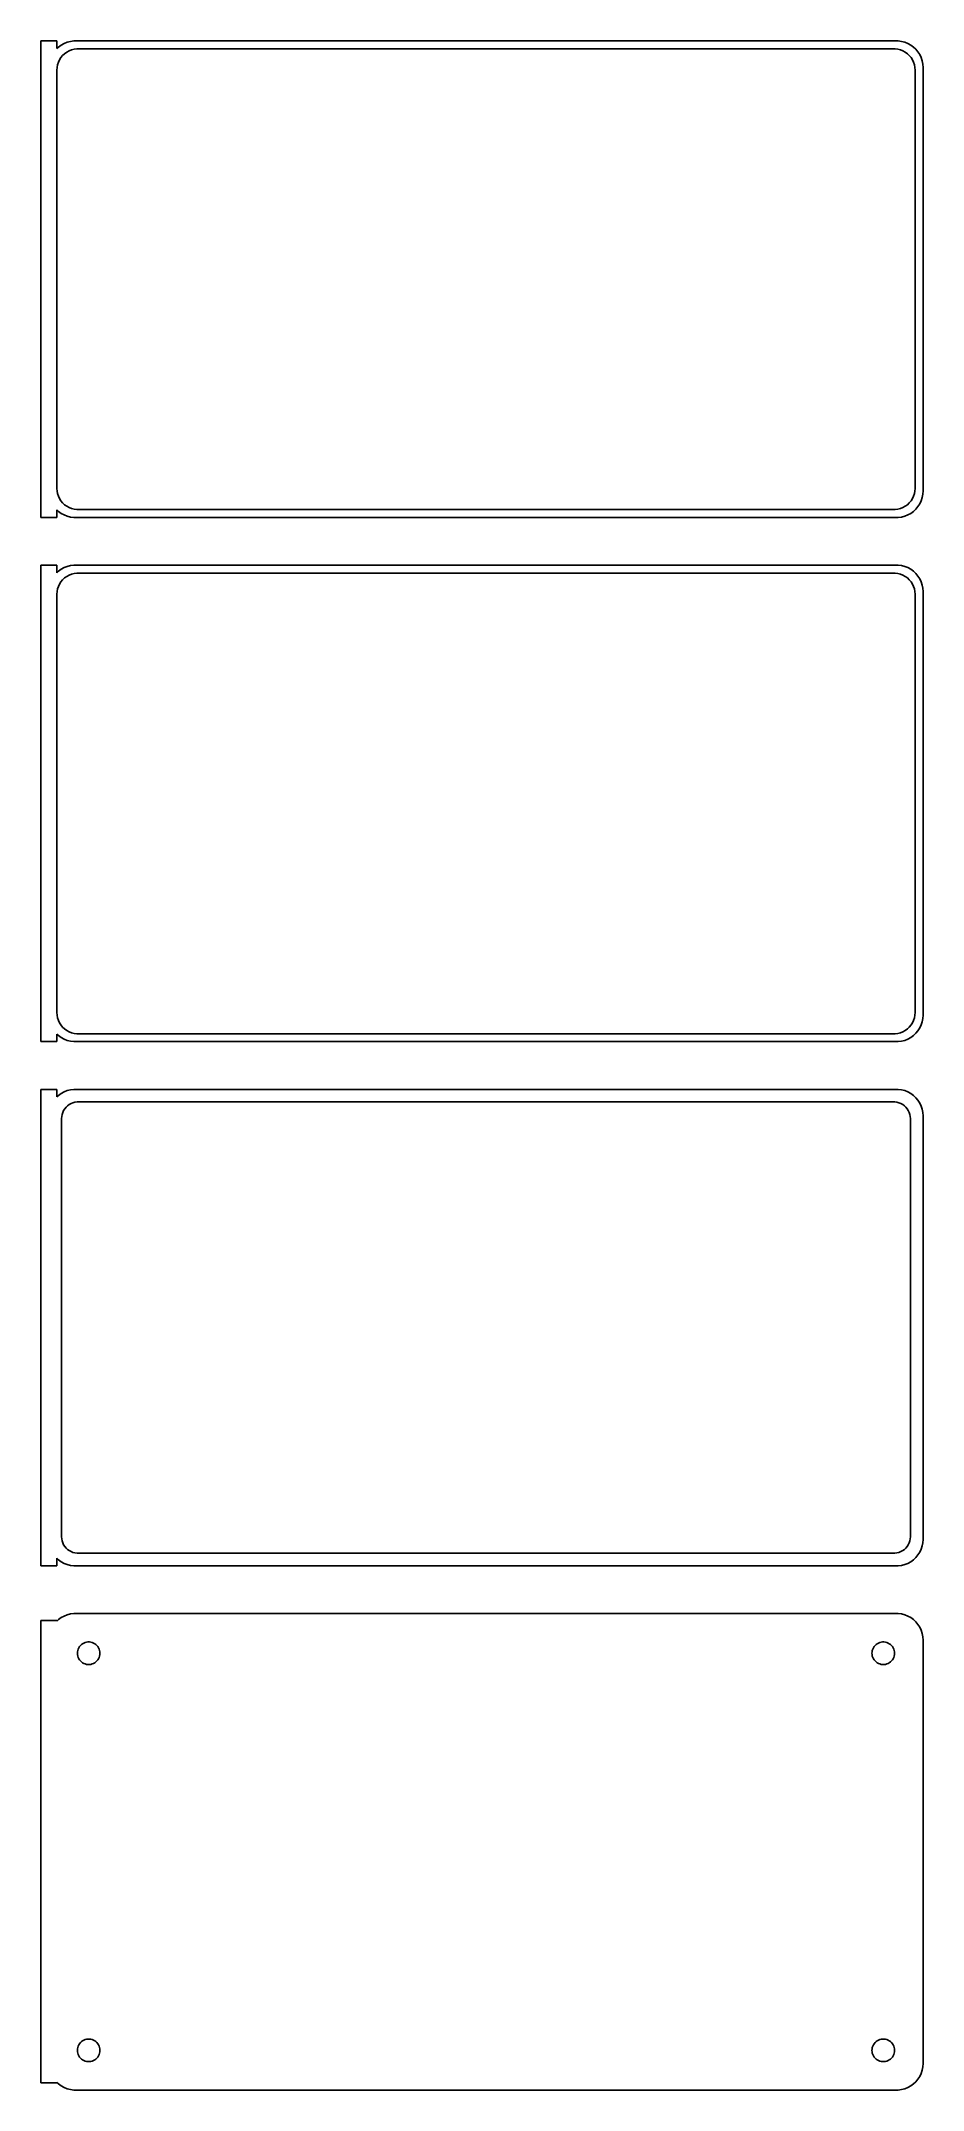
# Model space of a CAD drawing. Header units: metres. Extents: x -84 to 82, y 351 to 738.
import ezdxf

# ---------------------------------------------------------------- set-up
doc = ezdxf.new("R2010")
doc.units = ezdxf.units.M

msp = doc.modelspace()

# ---------------------------------------------------------------- linework, layer by layer
for p, q in [((-81, 737.99), (-84, 737.99)), ((-84, 737.99), (-84, 648.01)), ((-81, 736.559), (-81, 737.99)), ((-80.6871, 736.853), (-81, 736.559)), ((-80.1791, 737.222), (-80.6871, 736.853)), ((-79.6289, 737.524), (-80.1791, 737.222)), ((-79.9159, 735.238), (-79.5497, 735.582)), ((-79.0451, 737.755), (-79.6289, 737.524)), ((-79.5497, 735.582), (-79.1433, 735.877)), ((-79.1433, 735.877), (-78.7031, 736.119)), ((-78.4369, 737.911), (-79.0451, 737.755)), ((-78.7031, 736.119), (-78.2361, 736.304)), ((-77.8139, 737.99), (-78.4369, 737.911)), ((-78.2361, 736.304), (-77.7495, 736.429)), ((77.8139, 737.99), (-77.8139, 737.99)), ((-77.7495, 736.429), (-77.2512, 736.492)), ((-77.2512, 736.492), (77.2512, 736.492)), ((77.2512, 736.492), (77.7495, 736.429)), ((77.7495, 736.429), (78.2361, 736.304)), ((78.4369, 737.911), (77.8139, 737.99)), ((78.2361, 736.304), (78.7031, 736.119)), ((79.0451, 737.755), (78.4369, 737.911)), ((78.7031, 736.119), (79.1433, 735.877)), ((79.6289, 737.524), (79.0451, 737.755)), ((79.1433, 735.877), (79.5497, 735.582)), ((79.5497, 735.582), (79.9159, 735.238)), ((80.1791, 737.222), (79.6289, 737.524)), ((80.6871, 736.853), (80.1791, 737.222)), ((81.1448, 736.423), (80.6871, 736.853)), ((81.5451, 735.939), (81.1448, 736.423)), ((81.8815, 735.409), (81.5451, 735.939)), ((82.1489, 734.841), (81.8815, 735.409)), ((-81, 732.5), (-80.9685, 733.001)), ((-81, 653.5), (-81, 732.5)), ((-80.9685, 733.001), (-80.8743, 733.495)), ((-80.8743, 733.495), (-80.7191, 733.972)), ((-80.7191, 733.972), (-80.5052, 734.427)), ((-80.5052, 734.427), (-80.2361, 734.851)), ((-80.2361, 734.851), (-79.9159, 735.238)), ((79.9159, 735.238), (80.2361, 734.851)), ((80.2361, 734.851), (80.5052, 734.427)), ((80.5052, 734.427), (80.7191, 733.972)), ((80.7191, 733.972), (80.8743, 733.495)), ((80.8743, 733.495), (80.9685, 733.001)), ((80.9685, 733.001), (81, 732.5)), ((81, 732.5), (81, 653.5)), ((82.3429, 734.243), (82.1489, 734.841)), ((82.4606, 733.627), (82.3429, 734.243)), ((82.5, 733), (82.4606, 733.627)), ((82.5, 653), (82.5, 733)), ((-80.9685, 652.999), (-81, 653.5)), ((-80.8743, 652.505), (-80.9685, 652.999)), ((-80.7191, 652.028), (-80.8743, 652.505)), ((-80.5052, 651.573), (-80.7191, 652.028)), ((-80.2361, 651.149), (-80.5052, 651.573)), ((-79.9159, 650.762), (-80.2361, 651.149)), ((-79.5497, 650.418), (-79.9159, 650.762)), ((-79.1433, 650.123), (-79.5497, 650.418)), ((79.5497, 650.418), (79.1433, 650.123)), ((79.9159, 650.762), (79.5497, 650.418)), ((80.2361, 651.149), (79.9159, 650.762)), ((80.5052, 651.573), (80.2361, 651.149)), ((80.7191, 652.028), (80.5052, 651.573)), ((80.8743, 652.505), (80.7191, 652.028)), ((80.9685, 652.999), (80.8743, 652.505)), ((81, 653.5), (80.9685, 652.999)), ((81.5451, 650.061), (81.8815, 650.591)), ((81.8815, 650.591), (82.1489, 651.159)), ((82.1489, 651.159), (82.3429, 651.757)), ((82.3429, 651.757), (82.4606, 652.373)), ((82.4606, 652.373), (82.5, 653)), ((-84, 648.01), (-81, 648.01)), ((-81, 649.441), (-80.6871, 649.147)), ((-81, 648.01), (-81, 649.441)), ((-80.6871, 649.147), (-80.1791, 648.778)), ((-80.1791, 648.778), (-79.6289, 648.476)), ((-79.6289, 648.476), (-79.0451, 648.245)), ((-78.7031, 649.881), (-79.1433, 650.123)), ((-79.0451, 648.245), (-78.4369, 648.089)), ((-78.2361, 649.696), (-78.7031, 649.881)), ((-78.4369, 648.089), (-77.8139, 648.01)), ((-77.7495, 649.571), (-78.2361, 649.696)), ((-77.8139, 648.01), (77.8139, 648.01)), ((-77.2512, 649.508), (-77.7495, 649.571)), ((77.2512, 649.508), (-77.2512, 649.508)), ((77.7495, 649.571), (77.2512, 649.508)), ((78.2361, 649.696), (77.7495, 649.571)), ((77.8139, 648.01), (78.4369, 648.089)), ((78.7031, 649.881), (78.2361, 649.696)), ((78.4369, 648.089), (79.0451, 648.245)), ((79.1433, 650.123), (78.7031, 649.881)), ((79.0451, 648.245), (79.6289, 648.476)), ((79.6289, 648.476), (80.1791, 648.778)), ((80.1791, 648.778), (80.6871, 649.147)), ((80.6871, 649.147), (81.1448, 649.577)), ((81.1448, 649.577), (81.5451, 650.061)), ((-81, 638.99), (-84, 638.99)), ((-84, 638.99), (-84, 549.01)), ((-81, 637.559), (-81, 638.99)), ((-79.6289, 638.524), (-80.1791, 638.222)), ((-79.0451, 638.755), (-79.6289, 638.524)), ((-78.4369, 638.911), (-79.0451, 638.755)), ((-77.8139, 638.99), (-78.4369, 638.911)), ((77.8139, 638.99), (-77.8139, 638.99)), ((78.4369, 638.911), (77.8139, 638.99)), ((79.0451, 638.755), (78.4369, 638.911)), ((79.6289, 638.524), (79.0451, 638.755)), ((80.1791, 638.222), (79.6289, 638.524)), ((-80.6871, 637.853), (-81, 637.559)), ((-80.8743, 634.495), (-80.7191, 634.972)), ((-80.7191, 634.972), (-80.5052, 635.427)), ((-80.1791, 638.222), (-80.6871, 637.853)), ((-80.5052, 635.427), (-80.2361, 635.851)), ((-80.2361, 635.851), (-79.9159, 636.238)), ((-79.9159, 636.238), (-79.5497, 636.582)), ((-79.5497, 636.582), (-79.1433, 636.877)), ((-79.1433, 636.877), (-78.7031, 637.119)), ((-78.7031, 637.119), (-78.2361, 637.304)), ((-78.2361, 637.304), (-77.7495, 637.429)), ((-77.7495, 637.429), (-77.2512, 637.492)), ((-77.2512, 637.492), (77.2512, 637.492)), ((77.2512, 637.492), (77.7495, 637.429)), ((77.7495, 637.429), (78.2361, 637.304)), ((78.2361, 637.304), (78.7031, 637.119)), ((78.7031, 637.119), (79.1433, 636.877)), ((79.1433, 636.877), (79.5497, 636.582)), ((79.5497, 636.582), (79.9159, 636.238)), ((79.9159, 636.238), (80.2361, 635.851)), ((80.6871, 637.853), (80.1791, 638.222)), ((80.2361, 635.851), (80.5052, 635.427)), ((80.5052, 635.427), (80.7191, 634.972)), ((81.1448, 637.423), (80.6871, 637.853)), ((80.7191, 634.972), (80.8743, 634.495)), ((81.5451, 636.939), (81.1448, 637.423)), ((81.8815, 636.409), (81.5451, 636.939)), ((82.1489, 635.841), (81.8815, 636.409)), ((82.3429, 635.243), (82.1489, 635.841)), ((82.4606, 634.627), (82.3429, 635.243)), ((-81, 633.5), (-80.9685, 634.001)), ((-81, 554.5), (-81, 633.5)), ((-80.9685, 634.001), (-80.8743, 634.495)), ((80.8743, 634.495), (80.9685, 634.001)), ((80.9685, 634.001), (81, 633.5)), ((81, 633.5), (81, 554.5)), ((82.5, 634), (82.4606, 634.627)), ((82.5, 554), (82.5, 634)), ((-80.9685, 553.999), (-81, 554.5)), ((-80.8743, 553.505), (-80.9685, 553.999)), ((-80.7191, 553.028), (-80.8743, 553.505)), ((80.8743, 553.505), (80.7191, 553.028)), ((80.9685, 553.999), (80.8743, 553.505)), ((81, 554.5), (80.9685, 553.999)), ((82.4606, 553.373), (82.5, 554)), ((-81, 550.441), (-80.6871, 550.147)), ((-81, 549.01), (-81, 550.441)), ((-80.5052, 552.573), (-80.7191, 553.028)), ((-80.6871, 550.147), (-80.1791, 549.778)), ((-80.2361, 552.149), (-80.5052, 552.573)), ((-79.9159, 551.762), (-80.2361, 552.149)), ((-80.1791, 549.778), (-79.6289, 549.476)), ((-79.5497, 551.418), (-79.9159, 551.762)), ((-79.1433, 551.123), (-79.5497, 551.418)), ((-78.7031, 550.881), (-79.1433, 551.123)), ((-78.2361, 550.696), (-78.7031, 550.881)), ((-77.7495, 550.571), (-78.2361, 550.696)), ((-77.2512, 550.508), (-77.7495, 550.571)), ((77.2512, 550.508), (-77.2512, 550.508)), ((77.7495, 550.571), (77.2512, 550.508)), ((78.2361, 550.696), (77.7495, 550.571)), ((78.7031, 550.881), (78.2361, 550.696)), ((79.1433, 551.123), (78.7031, 550.881)), ((79.5497, 551.418), (79.1433, 551.123)), ((79.9159, 551.762), (79.5497, 551.418)), ((79.6289, 549.476), (80.1791, 549.778)), ((80.2361, 552.149), (79.9159, 551.762)), ((80.1791, 549.778), (80.6871, 550.147)), ((80.5052, 552.573), (80.2361, 552.149)), ((80.7191, 553.028), (80.5052, 552.573)), ((80.6871, 550.147), (81.1448, 550.577)), ((81.1448, 550.577), (81.5451, 551.061)), ((81.5451, 551.061), (81.8815, 551.591)), ((81.8815, 551.591), (82.1489, 552.159)), ((82.1489, 552.159), (82.3429, 552.757)), ((82.3429, 552.757), (82.4606, 553.373)), ((-84, 549.01), (-81, 549.01)), ((-79.6289, 549.476), (-79.0451, 549.245)), ((-79.0451, 549.245), (-78.4369, 549.089)), ((-78.4369, 549.089), (-77.8139, 549.01)), ((-77.8139, 549.01), (77.8139, 549.01)), ((77.8139, 549.01), (78.4369, 549.089)), ((78.4369, 549.089), (79.0451, 549.245)), ((79.0451, 549.245), (79.6289, 549.476)), ((-81, 539.979), (-84, 539.979)), ((-84, 539.979), (-84, 450.021)), ((-81, 538.559), (-81, 539.979)), ((-80.6871, 538.853), (-81, 538.559)), ((-80.1791, 539.222), (-80.6871, 538.853)), ((-79.6289, 539.524), (-80.1791, 539.222)), ((-79.0451, 539.755), (-79.6289, 539.524)), ((-78.4369, 539.911), (-79.0451, 539.755)), ((-77.8139, 539.99), (-78.4369, 539.911)), ((77.8139, 539.99), (-77.8139, 539.99)), ((78.4369, 539.911), (77.8139, 539.99)), ((79.0451, 539.755), (78.4369, 539.911)), ((79.6289, 539.524), (79.0451, 539.755)), ((80.1791, 539.222), (79.6289, 539.524)), ((80.6871, 538.853), (80.1791, 539.222)), ((81.1448, 538.423), (80.6871, 538.853)), ((81.5451, 537.939), (81.1448, 538.423)), ((81.8815, 537.409), (81.5451, 537.939)), ((-80.1129, 534.5), (-80.0884, 534.89)), ((-80.1129, 455.5), (-80.1129, 534.5)), ((-80.0884, 534.89), (-80.0151, 535.274)), ((-80.0151, 535.274), (-79.8943, 535.646)), ((-79.8943, 535.646), (-79.7279, 536)), ((-79.7279, 536), (-79.5184, 536.33)), ((-79.5184, 536.33), (-79.2692, 536.631)), ((-79.2692, 536.631), (-78.9843, 536.899)), ((-78.9843, 536.899), (-78.668, 537.128)), ((-78.668, 537.128), (-78.3254, 537.317)), ((-78.3254, 537.317), (-77.9619, 537.461)), ((-77.9619, 537.461), (-77.5833, 537.558)), ((-77.5833, 537.558), (-77.1955, 537.607)), ((-77.1955, 537.607), (77.1955, 537.607)), ((77.1955, 537.607), (77.5833, 537.558)), ((77.5833, 537.558), (77.9619, 537.461)), ((77.9619, 537.461), (78.3254, 537.317)), ((78.3254, 537.317), (78.668, 537.128)), ((78.668, 537.128), (78.9843, 536.899)), ((78.9843, 536.899), (79.2692, 536.631)), ((79.2692, 536.631), (79.5184, 536.33)), ((79.5184, 536.33), (79.7279, 536)), ((79.7279, 536), (79.8943, 535.646)), ((79.8943, 535.646), (80.0151, 535.274)), ((80.0151, 535.274), (80.0884, 534.89)), ((80.0884, 534.89), (80.1129, 534.5)), ((80.1129, 534.5), (80.1129, 455.5)), ((82.1489, 536.841), (81.8815, 537.409)), ((82.3429, 536.243), (82.1489, 536.841)), ((82.4606, 535.627), (82.3429, 536.243)), ((82.5, 535), (82.4606, 535.627)), ((82.5, 455), (82.5, 535)), ((-80.0884, 455.11), (-80.1129, 455.5)), ((-80.0151, 454.726), (-80.0884, 455.11)), ((-79.8943, 454.354), (-80.0151, 454.726)), ((-79.7279, 454), (-79.8943, 454.354)), ((-79.5184, 453.67), (-79.7279, 454)), ((-79.2692, 453.369), (-79.5184, 453.67)), ((-78.9843, 453.101), (-79.2692, 453.369)), ((-78.668, 452.872), (-78.9843, 453.101)), ((-78.3254, 452.683), (-78.668, 452.872)), ((78.668, 452.872), (78.3254, 452.683)), ((78.9843, 453.101), (78.668, 452.872)), ((79.2692, 453.369), (78.9843, 453.101)), ((79.5184, 453.67), (79.2692, 453.369)), ((79.7279, 454), (79.5184, 453.67)), ((79.8943, 454.354), (79.7279, 454)), ((80.0151, 454.726), (79.8943, 454.354)), ((80.0884, 455.11), (80.0151, 454.726)), ((80.1129, 455.5), (80.0884, 455.11)), ((81.8815, 452.591), (82.1489, 453.159)), ((82.1489, 453.159), (82.3429, 453.757)), ((82.3429, 453.757), (82.4606, 454.373)), ((82.4606, 454.373), (82.5, 455)), ((-84, 450.021), (-81, 450.021)), ((-81, 450.021), (-81, 451.441)), ((-81, 451.441), (-80.6871, 451.147)), ((-80.6871, 451.147), (-80.1791, 450.778)), ((-80.1791, 450.778), (-79.6289, 450.476)), ((-79.6289, 450.476), (-79.0451, 450.245)), ((-79.0451, 450.245), (-78.4369, 450.089)), ((-78.4369, 450.089), (-77.8139, 450.01)), ((-77.9619, 452.539), (-78.3254, 452.683)), ((-77.5833, 452.442), (-77.9619, 452.539)), ((-77.8139, 450.01), (77.8139, 450.01)), ((-77.1955, 452.393), (-77.5833, 452.442)), ((77.1955, 452.393), (-77.1955, 452.393)), ((77.5833, 452.442), (77.1955, 452.393)), ((77.9619, 452.539), (77.5833, 452.442)), ((77.8139, 450.01), (78.4369, 450.089)), ((78.3254, 452.683), (77.9619, 452.539)), ((78.4369, 450.089), (79.0451, 450.245)), ((79.0451, 450.245), (79.6289, 450.476)), ((79.6289, 450.476), (80.1791, 450.778)), ((80.1791, 450.778), (80.6871, 451.147)), ((80.6871, 451.147), (81.1448, 451.577)), ((81.1448, 451.577), (81.5451, 452.061)), ((81.5451, 452.061), (81.8815, 452.591)), ((-81, 439.653), (-84, 439.653)), ((-84, 439.653), (-84, 352.347)), ((-80.6871, 439.853), (-81, 439.559)), ((-81, 439.559), (-81, 439.653)), ((-80.1791, 440.222), (-80.6871, 439.853)), ((-79.6289, 440.524), (-80.1791, 440.222)), ((-79.0451, 440.755), (-79.6289, 440.524)), ((-78.4369, 440.911), (-79.0451, 440.755)), ((-77.8139, 440.99), (-78.4369, 440.911)), ((77.8139, 440.99), (-77.8139, 440.99)), ((78.4369, 440.911), (77.8139, 440.99)), ((79.0451, 440.755), (78.4369, 440.911)), ((79.6289, 440.524), (79.0451, 440.755)), ((80.1791, 440.222), (79.6289, 440.524)), ((80.6871, 439.853), (80.1791, 440.222)), ((81.1448, 439.423), (80.6871, 439.853)), ((81.5451, 438.939), (81.1448, 439.423)), ((81.8815, 438.409), (81.5451, 438.939)), ((82.1489, 437.841), (81.8815, 438.409)), ((82.3429, 437.243), (82.1489, 437.841)), ((-77.1353, 433.5), (-77.1185, 433.768)), ((-77.1185, 433.232), (-77.1353, 433.5)), ((-77.1185, 433.768), (-77.0682, 434.031)), ((-77.0682, 434.031), (-76.9853, 434.286)), ((-76.9853, 434.286), (-76.8712, 434.529)), ((-76.8712, 434.529), (-76.7275, 434.755)), ((-76.7275, 434.755), (-76.5566, 434.962)), ((-76.5566, 434.962), (-76.3611, 435.145)), ((-76.3611, 435.145), (-76.1441, 435.303)), ((-76.1441, 435.303), (-75.9092, 435.432)), ((-75.9092, 435.432), (-75.6598, 435.531)), ((-75.6598, 435.531), (-75.4001, 435.597)), ((-75.4001, 435.597), (-75.1341, 435.631)), ((-75.1341, 435.631), (-74.8659, 435.631)), ((-74.8659, 435.631), (-74.5999, 435.597)), ((-74.5999, 435.597), (-74.3401, 435.531)), ((-74.3401, 435.531), (-74.0908, 435.432)), ((-74.0908, 435.432), (-73.8559, 435.303)), ((-73.8559, 435.303), (-73.6389, 435.145)), ((-73.6389, 435.145), (-73.4434, 434.962)), ((-73.4434, 434.962), (-73.2725, 434.755)), ((-73.2725, 434.755), (-73.1288, 434.529)), ((-73.1288, 434.529), (-73.0146, 434.286)), ((-73.0146, 434.286), (-72.9318, 434.031)), ((-72.9318, 434.031), (-72.8815, 433.768)), ((-72.8815, 433.768), (-72.8647, 433.5)), ((-72.8647, 433.5), (-72.8815, 433.232)), ((72.8647, 433.5), (72.8815, 433.768)), ((72.8815, 433.232), (72.8647, 433.5)), ((72.8815, 433.768), (72.9318, 434.031)), ((72.9318, 434.031), (73.0146, 434.286)), ((73.0146, 434.286), (73.1288, 434.529)), ((73.1288, 434.529), (73.2725, 434.755)), ((73.2725, 434.755), (73.4434, 434.962)), ((73.4434, 434.962), (73.6389, 435.145)), ((73.6389, 435.145), (73.8559, 435.303)), ((73.8559, 435.303), (74.0908, 435.432)), ((74.0908, 435.432), (74.3401, 435.531)), ((74.3401, 435.531), (74.5999, 435.597)), ((74.5999, 435.597), (74.8659, 435.631)), ((74.8659, 435.631), (75.1341, 435.631)), ((75.1341, 435.631), (75.4001, 435.597)), ((75.4001, 435.597), (75.6598, 435.531)), ((75.6598, 435.531), (75.9092, 435.432)), ((75.9092, 435.432), (76.1441, 435.303)), ((76.1441, 435.303), (76.3611, 435.145)), ((76.3611, 435.145), (76.5566, 434.962)), ((76.5566, 434.962), (76.7275, 434.755)), ((76.7275, 434.755), (76.8712, 434.529)), ((76.8712, 434.529), (76.9853, 434.286)), ((76.9853, 434.286), (77.0682, 434.031)), ((77.0682, 434.031), (77.1185, 433.768)), ((77.1185, 433.768), (77.1353, 433.5)), ((77.1353, 433.5), (77.1185, 433.232)), ((82.4606, 436.627), (82.3429, 437.243)), ((82.5, 436), (82.4606, 436.627)), ((82.5, 356), (82.5, 436)), ((-77.0682, 432.969), (-77.1185, 433.232)), ((-76.9853, 432.714), (-77.0682, 432.969)), ((-76.8712, 432.471), (-76.9853, 432.714)), ((-76.7275, 432.245), (-76.8712, 432.471)), ((-76.5566, 432.038), (-76.7275, 432.245)), ((-76.3611, 431.855), (-76.5566, 432.038)), ((-76.1441, 431.697), (-76.3611, 431.855)), ((-75.9092, 431.568), (-76.1441, 431.697)), ((-75.6598, 431.469), (-75.9092, 431.568)), ((-75.4001, 431.403), (-75.6598, 431.469)), ((-75.1341, 431.369), (-75.4001, 431.403)), ((-74.8659, 431.369), (-75.1341, 431.369)), ((-74.5999, 431.403), (-74.8659, 431.369)), ((-74.3401, 431.469), (-74.5999, 431.403)), ((-74.0908, 431.568), (-74.3401, 431.469)), ((-73.8559, 431.697), (-74.0908, 431.568)), ((-73.6389, 431.855), (-73.8559, 431.697)), ((-73.4434, 432.038), (-73.6389, 431.855)), ((-73.2725, 432.245), (-73.4434, 432.038)), ((-73.1288, 432.471), (-73.2725, 432.245)), ((-73.0146, 432.714), (-73.1288, 432.471)), ((-72.9318, 432.969), (-73.0146, 432.714)), ((-72.8815, 433.232), (-72.9318, 432.969)), ((72.9318, 432.969), (72.8815, 433.232)), ((73.0146, 432.714), (72.9318, 432.969)), ((73.1288, 432.471), (73.0146, 432.714)), ((73.2725, 432.245), (73.1288, 432.471)), ((73.4434, 432.038), (73.2725, 432.245)), ((73.6389, 431.855), (73.4434, 432.038)), ((73.8559, 431.697), (73.6389, 431.855)), ((74.0908, 431.568), (73.8559, 431.697)), ((74.3401, 431.469), (74.0908, 431.568)), ((74.5999, 431.403), (74.3401, 431.469)), ((74.8659, 431.369), (74.5999, 431.403)), ((75.1341, 431.369), (74.8659, 431.369)), ((75.4001, 431.403), (75.1341, 431.369)), ((75.6598, 431.469), (75.4001, 431.403)), ((75.9092, 431.568), (75.6598, 431.469)), ((76.1441, 431.697), (75.9092, 431.568)), ((76.3611, 431.855), (76.1441, 431.697)), ((76.5566, 432.038), (76.3611, 431.855)), ((76.7275, 432.245), (76.5566, 432.038)), ((76.8712, 432.471), (76.7275, 432.245)), ((76.9853, 432.714), (76.8712, 432.471)), ((77.0682, 432.969), (76.9853, 432.714)), ((77.1185, 433.232), (77.0682, 432.969)), ((-76.7275, 359.755), (-76.5566, 359.962)), ((-76.5566, 359.962), (-76.3611, 360.145)), ((-76.3611, 360.145), (-76.1441, 360.303)), ((-76.1441, 360.303), (-75.9092, 360.432)), ((-75.9092, 360.432), (-75.6598, 360.531)), ((-75.6598, 360.531), (-75.4001, 360.597)), ((-75.4001, 360.597), (-75.1341, 360.631)), ((-75.1341, 360.631), (-74.8659, 360.631)), ((-74.8659, 360.631), (-74.5999, 360.597)), ((-74.5999, 360.597), (-74.3401, 360.531)), ((-74.3401, 360.531), (-74.0908, 360.432)), ((-74.0908, 360.432), (-73.8559, 360.303)), ((-73.8559, 360.303), (-73.6389, 360.145)), ((-73.6389, 360.145), (-73.4434, 359.962)), ((-73.4434, 359.962), (-73.2725, 359.755)), ((73.2725, 359.755), (73.4434, 359.962)), ((73.4434, 359.962), (73.6389, 360.145)), ((73.6389, 360.145), (73.8559, 360.303)), ((73.8559, 360.303), (74.0908, 360.432)), ((74.0908, 360.432), (74.3401, 360.531)), ((74.3401, 360.531), (74.5999, 360.597)), ((74.5999, 360.597), (74.8659, 360.631)), ((74.8659, 360.631), (75.1341, 360.631)), ((75.1341, 360.631), (75.4001, 360.597)), ((75.4001, 360.597), (75.6598, 360.531)), ((75.6598, 360.531), (75.9092, 360.432)), ((75.9092, 360.432), (76.1441, 360.303)), ((76.1441, 360.303), (76.3611, 360.145)), ((76.3611, 360.145), (76.5566, 359.962)), ((76.5566, 359.962), (76.7275, 359.755)), ((-77.1353, 358.5), (-77.1185, 358.768)), ((-77.1185, 358.232), (-77.1353, 358.5)), ((-77.1185, 358.768), (-77.0682, 359.031)), ((-77.0682, 357.969), (-77.1185, 358.232)), ((-77.0682, 359.031), (-76.9853, 359.286)), ((-76.9853, 357.714), (-77.0682, 357.969)), ((-76.9853, 359.286), (-76.8712, 359.529)), ((-76.8712, 357.471), (-76.9853, 357.714)), ((-76.8712, 359.529), (-76.7275, 359.755)), ((-76.7275, 357.245), (-76.8712, 357.471)), ((-76.5566, 357.038), (-76.7275, 357.245)), ((-76.3611, 356.855), (-76.5566, 357.038)), ((-76.1441, 356.697), (-76.3611, 356.855)), ((-75.9092, 356.568), (-76.1441, 356.697)), ((-75.6598, 356.469), (-75.9092, 356.568)), ((-75.4001, 356.403), (-75.6598, 356.469)), ((-75.1341, 356.369), (-75.4001, 356.403)), ((-74.8659, 356.369), (-75.1341, 356.369)), ((-74.5999, 356.403), (-74.8659, 356.369)), ((-74.3401, 356.469), (-74.5999, 356.403)), ((-74.0908, 356.568), (-74.3401, 356.469)), ((-73.8559, 356.697), (-74.0908, 356.568)), ((-73.6389, 356.855), (-73.8559, 356.697)), ((-73.4434, 357.038), (-73.6389, 356.855)), ((-73.2725, 357.245), (-73.4434, 357.038)), ((-73.2725, 359.755), (-73.1288, 359.529)), ((-73.1288, 357.471), (-73.2725, 357.245)), ((-73.1288, 359.529), (-73.0146, 359.286)), ((-73.0146, 357.714), (-73.1288, 357.471)), ((-73.0146, 359.286), (-72.9318, 359.031)), ((-72.9318, 357.969), (-73.0146, 357.714)), ((-72.9318, 359.031), (-72.8815, 358.768)), ((-72.8815, 358.232), (-72.9318, 357.969)), ((-72.8815, 358.768), (-72.8647, 358.5)), ((-72.8647, 358.5), (-72.8815, 358.232)), ((72.8647, 358.5), (72.8815, 358.768)), ((72.8815, 358.232), (72.8647, 358.5)), ((72.8815, 358.768), (72.9318, 359.031)), ((72.9318, 357.969), (72.8815, 358.232)), ((72.9318, 359.031), (73.0146, 359.286)), ((73.0146, 357.714), (72.9318, 357.969)), ((73.0146, 359.286), (73.1288, 359.529)), ((73.1288, 357.471), (73.0146, 357.714)), ((73.1288, 359.529), (73.2725, 359.755)), ((73.2725, 357.245), (73.1288, 357.471)), ((73.4434, 357.038), (73.2725, 357.245)), ((73.6389, 356.855), (73.4434, 357.038)), ((73.8559, 356.697), (73.6389, 356.855)), ((74.0908, 356.568), (73.8559, 356.697)), ((74.3401, 356.469), (74.0908, 356.568)), ((74.5999, 356.403), (74.3401, 356.469)), ((74.8659, 356.369), (74.5999, 356.403)), ((75.1341, 356.369), (74.8659, 356.369)), ((75.4001, 356.403), (75.1341, 356.369)), ((75.6598, 356.469), (75.4001, 356.403)), ((75.9092, 356.568), (75.6598, 356.469)), ((76.1441, 356.697), (75.9092, 356.568)), ((76.3611, 356.855), (76.1441, 356.697)), ((76.5566, 357.038), (76.3611, 356.855)), ((76.7275, 357.245), (76.5566, 357.038)), ((76.7275, 359.755), (76.8712, 359.529)), ((76.8712, 357.471), (76.7275, 357.245)), ((76.8712, 359.529), (76.9853, 359.286)), ((76.9853, 357.714), (76.8712, 357.471)), ((76.9853, 359.286), (77.0682, 359.031)), ((77.0682, 357.969), (76.9853, 357.714)), ((77.0682, 359.031), (77.1185, 358.768)), ((77.1185, 358.232), (77.0682, 357.969)), ((77.1185, 358.768), (77.1353, 358.5)), ((77.1353, 358.5), (77.1185, 358.232)), ((-84, 352.347), (-81, 352.347)), ((-81, 352.347), (-81, 352.441)), ((-81, 352.441), (-80.6871, 352.147)), ((80.6871, 352.147), (81.1448, 352.577)), ((81.1448, 352.577), (81.5451, 353.061)), ((81.5451, 353.061), (81.8815, 353.591)), ((81.8815, 353.591), (82.1489, 354.159)), ((82.1489, 354.159), (82.3429, 354.757)), ((82.3429, 354.757), (82.4606, 355.373)), ((82.4606, 355.373), (82.5, 356)), ((-80.6871, 352.147), (-80.1791, 351.778)), ((-80.1791, 351.778), (-79.6289, 351.476)), ((-79.6289, 351.476), (-79.0451, 351.245)), ((-79.0451, 351.245), (-78.4369, 351.089)), ((-78.4369, 351.089), (-77.8139, 351.01)), ((-77.8139, 351.01), (77.8139, 351.01)), ((77.8139, 351.01), (78.4369, 351.089)), ((78.4369, 351.089), (79.0451, 351.245)), ((79.0451, 351.245), (79.6289, 351.476)), ((79.6289, 351.476), (80.1791, 351.778)), ((80.1791, 351.778), (80.6871, 352.147))]:
    msp.add_line(p, q)

doc.saveas('drawing.dxf')
